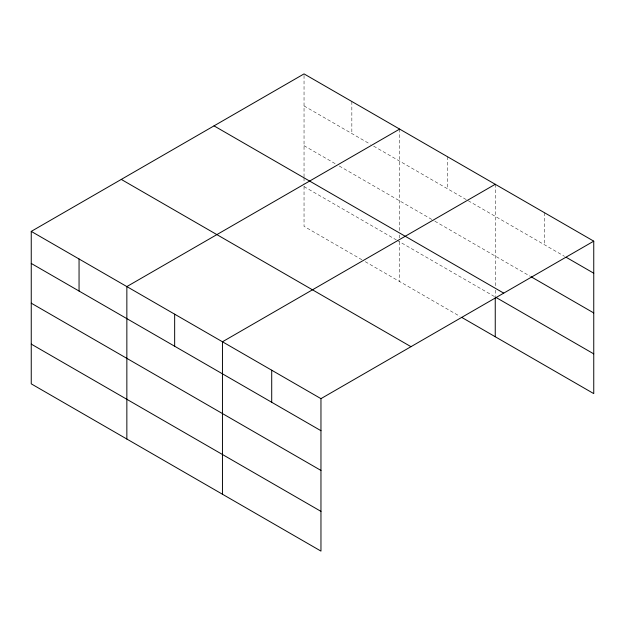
<?xml version="1.0" encoding="UTF-8"?>
<svg xmlns="http://www.w3.org/2000/svg" width="625" height="625" viewBox="0 0 625 625"><rect width="100%" height="100%" fill="white"/><g stroke="black" fill="none" stroke-linecap="round" stroke-linejoin="round"><path stroke-width="0.47" stroke-dasharray="3.12 2.34" d="M304.039 176.867L304.039 73.898M304.039 105.945L370.297 144.195M373.648 146.133L564.531 256.336M304.039 145.68L335.914 164.078M339.266 166.016L434.031 220.727M434.867 221.211L530.312 276.312M304.039 186.617L396.289 239.875M397.133 240.359L494.414 296.523M361.906 259.758L304.039 226.352L304.039 183.688M365.266 261.695L460.023 316.406M544.5 212.727L544.5 244.773M495.25 184.289L495.25 286.289M495.25 290.188L495.25 296.031M447.445 156.688L447.445 188.742M399.648 129.094L399.648 231.094M399.648 234.992L399.648 237.914M399.648 241.812L399.648 281.547M351.844 101.492L351.844 133.547M304.039 177.844L304.039 182.719"/><path stroke-width="0.94" d="M461.703 317.375L593.75 393.609L593.75 241.156L304.039 73.898L31.25 231.391L31.25 383.844L320.961 551.102L320.961 398.648L31.25 231.391M399.648 129.094L126.852 286.586L126.852 439.039M495.25 184.289L222.453 341.781L222.453 494.234M320.961 398.648L593.75 241.156M566.203 257.305L593.75 273.211M531.141 276.797L593.75 312.938M214.023 125.867L503.727 293.133M495.25 297.008L593.75 353.875M121.273 179.414L410.977 346.68M31.25 263.445L320.961 430.703M31.25 303.172L320.961 470.438M31.25 344.109L320.961 511.375M495.25 297.977L495.25 336.742M271.711 370.219L271.711 402.266M174.656 314.188L174.656 346.234M79.055 258.992L79.055 291.039"/></g></svg>
